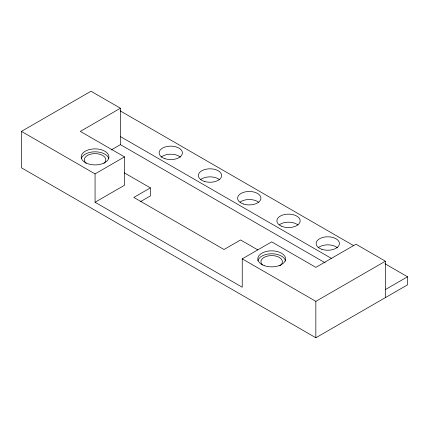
<?xml version="1.0" encoding="UTF-8"?>
<svg xmlns="http://www.w3.org/2000/svg" width="429" height="429" viewBox="0 0 429 429"><rect width="100%" height="100%" fill="white"/><g stroke="black" fill="none" stroke-linecap="round" stroke-linejoin="round"><path stroke-width="0.64" d="M384.947 263.728L407.55 276.775L407.55 284.818L315.846 337.762L21.45 167.798L21.45 131.387L90.996 91.238L120.436 108.231L120.436 144.643L325.203 262.864M120.436 108.231L80.33 131.387L124.501 156.891L124.501 185.258L95.061 202.252L95.061 173.89L21.45 131.387M111.202 149.973L120.436 144.643M95.061 173.89L124.501 156.891M140.685 201.528L150.386 195.924L150.386 187.886L133.837 197.437L224.024 249.506L240.572 239.956L257.867 249.935M95.061 202.252L242.229 287.221L242.229 258.859L271.675 241.859L315.846 267.364L355.952 244.208L385.392 261.202L385.392 297.613M242.229 258.859L315.846 301.356L385.392 261.202M385.392 289.57L407.55 276.775M120.109 110.821L353.657 245.661M120.436 136.599L331.585 258.505M124.378 172.871L150.386 187.886M315.846 301.356L315.846 337.762M262.366 264.881A10.746 6.204 0 0 1 265.32 256.778A10.746 6.204 0 0 1 279.595 257.593A10.746 6.204 0 0 1 279.751 265.873M86.057 163.202A10.746 6.204 0 0 1 88.074 155.105A10.746 6.204 0 0 1 102.241 155.201A10.746 6.204 0 0 1 103.925 163.326M81.419 158.344A13.878 8.012 0 0 1 95.356 151.807A13.878 8.012 0 0 1 108.8 158.676M257.888 260.837A13.878 8.012 0 0 1 271.943 253.77A13.878 8.012 0 0 1 285.51 261.154M318.098 247.823A11.642 6.719 0 0 1 337.457 247.823M279.504 224.646A11.642 6.719 0 0 1 297.967 224.962M240.036 202.139A11.642 6.719 0 0 1 258.51 202.139M200.343 179.837A11.642 6.719 0 0 1 219.702 179.837M161.089 157.175A11.642 6.719 0 0 1 180.448 157.175M86.036 162.977A13.878 8.012 0 0 0 108.703 158.36A13.878 8.012 0 0 0 90.444 149.335A13.878 8.012 0 0 0 86.036 162.977M264.114 265.578A13.878 8.012 0 0 0 285.532 259.277A13.878 8.012 0 0 0 265.374 251.716A13.878 8.012 0 0 0 264.114 265.578M321.959 249.335A11.642 6.719 0 0 0 339.419 243.511A11.642 6.719 0 0 0 321.959 237.693A11.642 6.719 0 0 0 321.959 249.335M281.167 226.056A11.642 6.719 0 0 0 300.016 221.927A11.642 6.719 0 0 0 284.395 214.57A11.642 6.719 0 0 0 281.167 226.056M243.452 204.011A11.642 6.719 0 0 0 260.912 198.187A11.642 6.719 0 0 0 243.452 192.369A11.642 6.719 0 0 0 243.452 204.011M204.199 181.349A11.642 6.719 0 0 0 221.659 175.525A11.642 6.719 0 0 0 204.199 169.707A11.642 6.719 0 0 0 204.199 181.349M164.951 158.687A11.642 6.719 0 0 0 182.411 152.863A11.642 6.719 0 0 0 164.951 147.045A11.642 6.719 0 0 0 164.951 158.687"/></g></svg>
